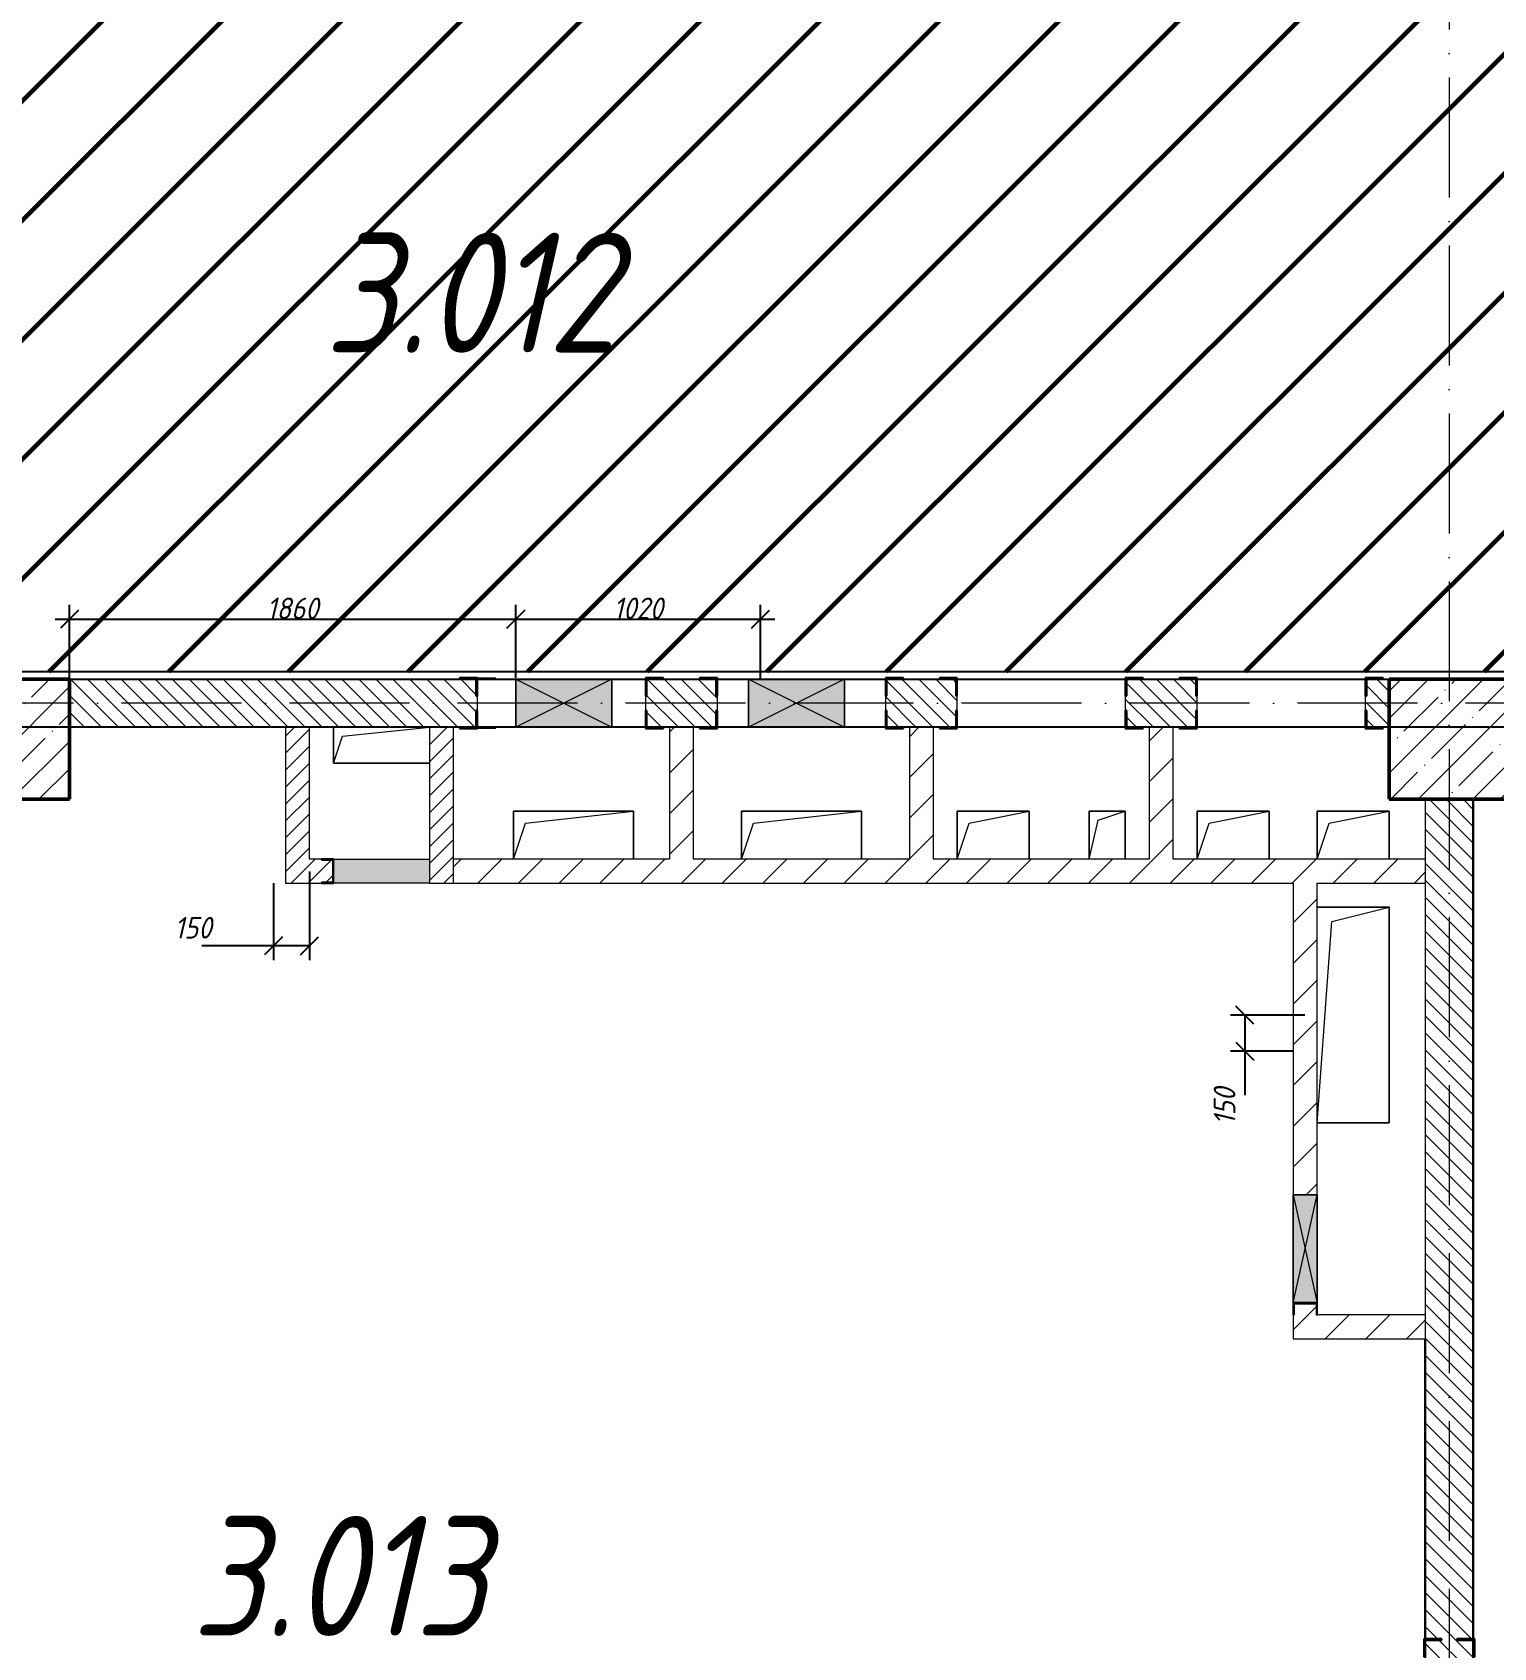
# Model space of a CAD drawing. Header units: millimetres. Extents: x -606178 to 312196, y -19338 to 632709.
# Drawn here: x -92119 to -86030, y 510938 to 517672 of the extents above; entities that cross this region are included whole.
import ezdxf

# ---------------------------------------------------------------- set-up
doc = ezdxf.new("R2010")
doc.units = ezdxf.units.MM
doc.linetypes.add('50_200_ШТРИХ_1Т_ш5_п1_п1_', pattern=[700, 500, -100, 0, -100])
for name, color, linetype, lineweight in [('2.4) ПГП вычит ЖБбалки 0.4 м -', 24, 'Continuous', 30), ('6.4.1) Окр пт с инж. ПТ2.16', 3, 'Continuous', 60), ('A-____-____-DIMS', 7, 'Continuous', 9), ('A-DETL-GENF-OTLN', 7, 'Continuous', 9), ('A-FLOR-____-OTLN', 7, 'Continuous', 9), ('A-GENM-____-MCUT', 7, 'Continuous', 25), ('A-GENM-____-OTLN', 7, 'Continuous', 9), ('A-GENM-____-OTLN-1', 7, 'Continuous', 25), ('A-GLAZ-____-OTLN', 7, 'Continuous', 9), ('A-WALL-____-MCUT', 7, 'Continuous', 13), ('A-WALL-____-PATT-1', 7, 'Continuous', 9), ('A-WALL-FNSH-MCUT-1', 7, 'Continuous', 9), ('I-WALL-____-OTLN', 7, 'Continuous', 9), ('S-COLS-____-MCUT', 7, 'Continuous', 50), ('S-COLS-____-OTLN', 7, 'Continuous', 9), ('S-GRID-____-OTLN-1', 7, '50_200_ШТРИХ_1Т_ш5_п1_п1_', 9), ('Марки помещений', 7, 'Continuous', 9)]:
    doc.layers.add(name, color=color, linetype=linetype, lineweight=lineweight)
doc.styles.add('ISOCPEUR_I_2', font='isocpeui.ttf', dxfattribs={"width": 0.85, "height": 2.3})
doc.styles.add('ISOCPEUR_I_7', font='isocpeui.ttf', dxfattribs={"width": 0.9, "height": 90})
doc.dimstyles.new('ISO-1_8_0_9К_СРЕДНИЙ_Кладочные_1', dxfattribs={"dimscale": 304.8, "dimtxt": 89.638306, "dimasz": 0.246063, "dimexe": 0.19685, "dimexo": 0, "dimgap": 0, "dimtad": 1, "dimdec": 3, "dimrnd": 0.001, "dimdsep": 46, "dimtxsty": 'ISOCPEUR_I_7', "dimblk1": 'OBLIQUE', "dimblk2": 'OBLIQUE', "dimsah": 1, "dimcen": 0.09, "dimdle": 0.19685, "dimazin": 0, "dimtfac": 1, "dimtdec": 4, "dimtix": 1, "dimtmove": 0, "dimatfit": 3, "dimfxl": 1, "dimtvp": 1, "dimtolj": 1, "dimtzin": 0, "dimarcsym": 2})
doc.dimstyles.new('ISO-1_8_0_9К_СРЕДНИЙ_Кладочные_2', dxfattribs={"dimscale": 304.8, "dimtxt": 89.638306, "dimasz": 0.246063, "dimexe": 0.19685, "dimexo": 0, "dimgap": 0, "dimtad": 1, "dimdec": 3, "dimrnd": 0.001, "dimdsep": 46, "dimtxsty": 'ISOCPEUR_I_7', "dimblk1": 'OBLIQUE', "dimblk2": 'OBLIQUE', "dimsah": 1, "dimcen": 0.09, "dimdle": 0.19685, "dimazin": 0, "dimtfac": 1, "dimtdec": 4, "dimtix": 1, "dimtmove": 1, "dimatfit": 3, "dimfxl": 1, "dimtvp": 1, "dimtolj": 1, "dimtzin": 0, "dimarcsym": 2})
pattern_1 = [(45, (-140714.89, 451794.26), (-84.85281, 84.85281), [])]
pattern_2 = [(135, (-140714.89, 451794.26), (-35.35534, -35.35534), [])]
pattern_3 = [(45, (-140714.89, 451794.26), (-35.35534, 35.35534), [])]

# ---------------------------------------------------------------- blocks, each defined once
blk = doc.blocks.new('BSC_Колонна _Прямоугольная - 500х500-V19-АР1_План отверстий 3 этажа в осях 1-64_Ю-ЯЯ')
at = {"layer": 'S-COLS-____-OTLN'}
h = blk.add_hatch(dxfattribs=at)
h.set_pattern_fill('FP_26', color=256, style=0, pattern_type=2)
h.set_pattern_definition([(45, (-54500, -62931.04), (-114.04925, 114.04925), []), (45, (-54385.95, -62931.04), (-114.04925, 114.04925), [201.613, -40.323, 3.353, -36.97])])
h.paths.add_polyline_path([(-250, -250), (250, -250), (250, 250), (-250, 250)], flags=0)
at = {"layer": 'S-COLS-____-MCUT'}
for p, q in [((250, 250), (-250, 250)), ((-250, 250), (-250, -250)), ((250, -250), (250, 250)), ((-250, -250), (250, -250))]:
    blk.add_line(p, q, dxfattribs=at)
blk = doc.blocks.new('BSC_Колонна _Прямоугольная - 500х500-V47-АР1_План отверстий 3 этажа в осях 1-64_Ю-ЯЯ')
at = {"layer": 'S-COLS-____-OTLN'}
h = blk.add_hatch(dxfattribs=at)
h.set_pattern_fill('FP_55', color=256, style=0, pattern_type=2)
h.set_pattern_definition([(45, (-48500, -62931.04), (-114.04925, 114.04925), []), (45, (-48385.95, -62931.04), (-114.04925, 114.04925), [201.613, -40.323, 3.353, -36.97])])
h.paths.add_polyline_path([(-250, -250), (250, -250), (250, 250), (-250, 250)], flags=0)
at = {"layer": 'S-COLS-____-MCUT'}
for p, q in [((250, 250), (-250, 250)), ((-250, 250), (-250, -250)), ((250, -250), (250, 250)), ((-250, -250), (250, -250))]:
    blk.add_line(p, q, dxfattribs=at)
blk = doc.blocks.new('154_Стойка_СКБ_Уголок - СМ-2180_200-28268025-АР1_План отверстий 3 этажа в осях 1-64_Ю-ЯЯ')
at = {"layer": 'A-GENM-____-MCUT'}
for p, q in [((125, 156), (125, 81)), ((200, 156), (125, 156)), ((131, 81), (131, 150)), ((131, 150), (200, 150)), ((200, 150), (200, 156)), ((125, 81), (131, 81)), ((131, 19), (125, 19)), ((125, 19), (125, -56)), ((131, -50), (131, 19)), ((125, -56), (200, -56)), ((200, -50), (131, -50)), ((200, -56), (200, -50))]:
    blk.add_line(p, q, dxfattribs=at)
blk = doc.blocks.new('Стойка_Влож_Уголок_Опорный - Уголок-28213941-АР1_План отверстий 3 этажа в осях 1-64_Ю-ЯЯ')
at = {"layer": 'A-GENM-____-OTLN'}
for p, q in [((-212, -6), (-212, 0)), ((0, 0), (0, -6)), ((-212, -75), (-212, -6)), ((-212, -6), (-206, -6)), ((-6, -6), (0, -6)), ((0, -6), (0, -75)), ((-212, -75), (-206, -75)), ((-6, -75), (0, -75))]:
    blk.add_line(p, q, dxfattribs=at)
blk = doc.blocks.new('Фахверк_СКБ_Уголок - 200_3960_зеркало-28268689-АР1_План отверстий 3 этажа в осях 1-64_Ю-ЯЯ')
at = {"layer": 'A-GENM-____-MCUT'}
for p, q in [((200, 156), (125, 156)), ((125, 156), (125, 81)), ((131, 81), (131, 150)), ((131, 150), (200, 150)), ((200, 150), (200, 156)), ((125, 81), (131, 81)), ((131, 19), (125, 19)), ((125, 19), (125, -56)), ((131, -50), (131, 19)), ((125, -56), (200, -56)), ((200, -50), (131, -50)), ((200, -56), (200, -50))]:
    blk.add_line(p, q, dxfattribs=at)
blk = doc.blocks.new('Фахверк_СКБ_Уголок - 200_3960-28268576-АР1_План отверстий 3 этажа в осях 1-64_Ю-ЯЯ')
at = {"layer": 'A-GENM-____-MCUT'}
for p, q in [((200, 156), (125, 156)), ((125, 156), (125, 81)), ((131, 81), (131, 150)), ((131, 150), (200, 150)), ((200, 150), (200, 156)), ((125, 81), (131, 81)), ((131, 19), (125, 19)), ((125, 19), (125, -56)), ((131, -50), (131, 19)), ((125, -56), (200, -56)), ((200, -50), (131, -50)), ((200, -56), (200, -50))]:
    blk.add_line(p, q, dxfattribs=at)
blk = doc.blocks.new('Фахверк_СКБ_Уголок - 200_3550-28187522-АР1_План отверстий 3 этажа в осях 1-64_Ю-ЯЯ')
at = {"layer": 'A-GENM-____-MCUT'}
for p, q in [((125, 156), (50, 156)), ((50, 156), (50, 150)), ((50, 150), (119, 150)), ((119, 150), (119, 81)), ((125, 81), (125, 156)), ((119, 81), (125, 81)), ((125, 19), (119, 19)), ((119, 19), (119, -50)), ((125, -56), (125, 19)), ((119, -50), (50, -50)), ((50, -50), (50, -56)), ((50, -56), (125, -56))]:
    blk.add_line(p, q, dxfattribs=at)
blk = doc.blocks.new('AR_Отверстие Ниша - Лючок-32405342-АР1_План отверстий 3 этажа в осях 1-64_Ю-ЯЯ')
at = {"layer": 'A-GLAZ-____-OTLN'}
blk.add_hatch(color=256, dxfattribs=at).paths.add_polyline_path([(-200, 50), (-200, -50), (200, -50), (200, 50)], flags=0)
for p, q in [((-200, 50), (200, 50)), ((-200, -50), (-200, 50)), ((200, -50), (-200, -50))]:
    blk.add_line(p, q, dxfattribs=at)
blk = doc.blocks.new('154_Фахверк_СКБ_Швеллер - Тип_100_3960-28331862-АР1_План отверстий 3 этажа в осях 1-64_Ю-ЯЯ')
at = {"layer": 'A-GENM-____-MCUT'}
for p, q in [((175, 50), (125, 50)), ((125, 50), (125, -50)), ((128, 47), (175, 47)), ((128, -47), (128, 47)), ((175, 47), (175, 50)), ((125, -50), (175, -50)), ((175, -47), (128, -47)), ((175, -50), (175, -47))]:
    blk.add_line(p, q, dxfattribs=at)
blk = doc.blocks.new('AR_Отверстие прямоугольное _в плите_ - AR_Отверстие прямоугольное _в плите_-V165-АР1_План отверстий 3 этажа в осях 1-64_Ю-ЯЯ')
at = {"layer": 'A-GENM-____-OTLN'}
for p, q in [((250, 100), (-250, 100)), ((-250, 100), (-250, -100)), ((-200, 50), (250, 100)), ((250, -100), (250, 100)), ((-250, -100), (-200, 50))]:
    blk.add_line(p, q, dxfattribs=at)
blk = doc.blocks.new('AR_Отверстие прямоугольное _в плите_ - AR_Отверстие прямоугольное _в плите_-30423629-АР1_План отверстий 3 этажа в осях 1-64_Ю-ЯЯ')
at = {"layer": 'A-GENM-____-OTLN'}
for p, q in [((150, 100), (-150, 100)), ((-150, 100), (-150, -100)), ((-100, 50), (150, 100)), ((150, -100), (150, 100)), ((-150, -100), (-100, 50))]:
    blk.add_line(p, q, dxfattribs=at)
blk = doc.blocks.new('AR_Отверстие прямоугольное _в плите_ - AR_Отверстие прямоугольное _в плите_-30423631-АР1_План отверстий 3 этажа в осях 1-64_Ю-ЯЯ')
at = {"layer": 'A-GENM-____-OTLN'}
for p, q in [((75, 100), (-75, 100)), ((-75, 100), (-75, -100)), ((-37.5, 62.5), (75, 100)), ((75, -100), (75, 100)), ((-75, -100), (-37.5, 62.5))]:
    blk.add_line(p, q, dxfattribs=at)
blk = doc.blocks.new('AR_Отверстие прямоугольное _в плите_ - AR_Отверстие прямоугольное _в плите_-V166-АР1_План отверстий 3 этажа в осях 1-64_Ю-ЯЯ')
at = {"layer": 'A-GENM-____-OTLN'}
for p, q in [((-200, 75), (-200, -75)), ((-162.5, 37.5), (200, 75)), ((-200, -75), (-162.5, 37.5)), ((-200, -75), (200, -75))]:
    blk.add_line(p, q, dxfattribs=at)
blk = doc.blocks.new('AR_Отверстие прямоугольное _в плите_ - AR_Отверстие прямоугольное _в плите_-30552588-АР1_План отверстий 3 этажа в осях 1-64_Ю-ЯЯ')
at = {"layer": 'A-GENM-____-OTLN'}
for p, q in [((150, 450), (-150, 450)), ((-90, 390), (150, 450)), ((150, -450), (150, 450)), ((-150, -450), (-90, 390)), ((-150, -450), (150, -450))]:
    blk.add_line(p, q, dxfattribs=at)
blk = doc.blocks.new('AR_Отверстие прямоугольное _в стене_ - AR_Отверстие прямоугольное _в стене__ЭОМ-36421304-АР1_План отверстий 3 этажа в осях 1-64_Ю-ЯЯ')
at = {"layer": 'A-GLAZ-____-OTLN'}
blk.add_hatch(color=256, dxfattribs=at).paths.add_polyline_path([(200, -100), (200, 100), (-200, 100), (-200, -100)], flags=0)
at = {"layer": 'A-DETL-GENF-OTLN'}
for p, q in [((-200, -100), (-200, 100)), ((-200, 100), (200, 100)), ((200, 100), (-200, -100)), ((-200, 100), (200, -100)), ((200, 100), (-200, 100)), ((-200, 100), (-200, -100)), ((200, 100), (200, -100)), ((200, -100), (200, 100)), ((200, -100), (-200, -100)), ((-200, -100), (200, -100))]:
    blk.add_line(p, q, dxfattribs=at)
blk = doc.blocks.new('AR_Отверстие прямоугольное _в стене_ - AR_Отверстие прямоугольное _в стене__ЭОМ-36415555-АР1_План отверстий 3 этажа в осях 1-64_Ю-ЯЯ')
at = {"layer": 'A-GLAZ-____-OTLN'}
blk.add_hatch(color=256, dxfattribs=at).paths.add_polyline_path([(200, -100), (200, 100), (-200, 100), (-200, -100)], flags=0)
at = {"layer": 'A-DETL-GENF-OTLN'}
for p, q in [((-200, -100), (-200, 100)), ((-200, 100), (200, 100)), ((200, 100), (-200, -100)), ((-200, 100), (200, -100)), ((200, 100), (-200, 100)), ((-200, 100), (-200, -100)), ((200, 100), (200, -100)), ((200, -100), (200, 100)), ((200, -100), (-200, -100)), ((-200, -100), (200, -100))]:
    blk.add_line(p, q, dxfattribs=at)
blk = doc.blocks.new('AR_Отверстие прямоугольное _в стене_ - AR_Отверстие прямоугольное _в стене__ОВ-36928954-АР1_План отверстий 3 этажа в осях 1-64_Ю-ЯЯ')
at = {"layer": 'A-GLAZ-____-OTLN'}
blk.add_hatch(color=256, dxfattribs=at).paths.add_polyline_path([(-225, 50), (-225, -50), (225, -50), (225, 50)], flags=0)
at = {"layer": 'A-DETL-GENF-OTLN'}
for p, q in [((-225, 50), (225, 50)), ((225, 50), (-225, -50)), ((-225, 50), (225, -50)), ((225, 50), (-225, 50)), ((225, 50), (225, -50)), ((225, -50), (225, 50)), ((225, -50), (-225, -50)), ((-225, -50), (225, -50))]:
    blk.add_line(p, q, dxfattribs=at)
blk = doc.blocks.new('154_Фахверк_СКБ_Швеллер - Тип_100_3960_зеркало-36793856-АР1_План отверстий 3 этажа в осях 1-64_Ю-ЯЯ')
at = {"layer": 'A-GENM-____-MCUT'}
for p, q in [((175, 50), (125, 50)), ((125, 50), (125, -50)), ((128, 47), (175, 47)), ((128, -47), (128, 47)), ((175, 47), (175, 50)), ((125, -50), (175, -50)), ((175, -47), (128, -47)), ((175, -50), (175, -47))]:
    blk.add_line(p, q, dxfattribs=at)
blk = doc.blocks.new('_Oblique')
at = {"color": 0, "linetype": 'ByBlock', "lineweight": -2}
blk.add_line((-0.5, -0.5), (0.5, 0.5), dxfattribs=at)
blk = doc.blocks.new('*D5367')
at = {"layer": 'A-____-____-DIMS', "color": 0, "lineweight": -2, "transparency": 16777216}
for p, q in [((-91114.9, 514125.3), (-91114.9, 513804.2)), ((-90964.9, 514173.3), (-90964.9, 513804.2)), ((-91114.9, 513864.2), (-91413.3, 513864.2)), ((-90964.9, 513864.2), (-91174.9, 513864.2))]:
    blk.add_line(p, q, dxfattribs=at)
at = {"layer": 'Defpoints', "color": 0, "transparency": 16777216}
for p in [(-91114.9, 514125.3), (-90964.9, 514173.3), (-90964.9, 513864.2)]:
    blk.add_point(p, dxfattribs=at)
at = {"layer": 'A-____-____-DIMS', "color": 0, "lineweight": -2, "transparency": 16777216, "xscale": 75, "yscale": 75, "zscale": 75, "rotation": 180}
blk.add_blockref('_Oblique', (-91114.9, 513864.2), dxfattribs=at)
at = {"layer": 'A-____-____-DIMS', "color": 0, "lineweight": -2, "transparency": 16777216, "xscale": 75, "yscale": 75, "zscale": 75}
blk.add_blockref('_Oblique', (-90964.9, 513864.2), dxfattribs=at)
at = {"layer": 'A-____-____-DIMS', "color": 0, "transparency": 16777216, "insert": (-91527.3, 513984.2), "char_height": 90, "width": 368.207, "attachment_point": 1, "line_spacing_factor": 1.149209, "style": 'ISOCPEUR_I_7'}
blk.add_mtext('\\A1;150', dxfattribs=at)
blk = doc.blocks.new('*D5377')
at = {"layer": 'A-____-____-DIMS', "color": 0, "lineweight": -2, "transparency": 16777216}
for p, q in [((-91964.9, 514975.3), (-91964.9, 515285.8)), ((-90104.9, 514981.3), (-90104.9, 515285.8)), ((-92024.9, 515225.8), (-90044.9, 515225.8))]:
    blk.add_line(p, q, dxfattribs=at)
at = {"layer": 'Defpoints', "color": 0, "transparency": 16777216}
for p in [(-90104.9, 515225.8), (-91964.9, 514975.3), (-90104.9, 514981.3)]:
    blk.add_point(p, dxfattribs=at)
at = {"layer": 'A-____-____-DIMS', "color": 0, "lineweight": -2, "transparency": 16777216, "xscale": 75, "yscale": 75, "zscale": 75, "rotation": 180}
blk.add_blockref('_Oblique', (-91964.9, 515225.8), dxfattribs=at)
at = {"layer": 'A-____-____-DIMS', "color": 0, "lineweight": -2, "transparency": 16777216, "xscale": 75, "yscale": 75, "zscale": 75}
blk.add_blockref('_Oblique', (-90104.9, 515225.8), dxfattribs=at)
at = {"layer": 'A-____-____-DIMS', "color": 0, "transparency": 16777216, "insert": (-91034.9, 515270.8), "char_height": 90, "width": 504.733, "attachment_point": 5, "style": 'ISOCPEUR_I_7'}
blk.add_mtext('\\A1;1860', dxfattribs=at)
blk = doc.blocks.new('*D5378')
at = {"layer": 'A-____-____-DIMS', "color": 0, "lineweight": -2, "transparency": 16777216}
for p, q in [((-90104.9, 514981.3), (-90104.9, 515285.8)), ((-89084.9, 514975.3), (-89084.9, 515285.8)), ((-90164.9, 515225.8), (-89024.9, 515225.8))]:
    blk.add_line(p, q, dxfattribs=at)
at = {"layer": 'Defpoints', "color": 0, "transparency": 16777216}
for p in [(-89084.9, 515225.8), (-90104.9, 514981.3), (-89084.9, 514975.3)]:
    blk.add_point(p, dxfattribs=at)
at = {"layer": 'A-____-____-DIMS', "color": 0, "lineweight": -2, "transparency": 16777216, "xscale": 75, "yscale": 75, "zscale": 75, "rotation": 180}
blk.add_blockref('_Oblique', (-90104.9, 515225.8), dxfattribs=at)
at = {"layer": 'A-____-____-DIMS', "color": 0, "lineweight": -2, "transparency": 16777216, "xscale": 75, "yscale": 75, "zscale": 75}
blk.add_blockref('_Oblique', (-89084.9, 515225.8), dxfattribs=at)
at = {"layer": 'A-____-____-DIMS', "color": 0, "transparency": 16777216, "insert": (-89594.9, 515270.8), "char_height": 90, "width": 504.733, "attachment_point": 5, "style": 'ISOCPEUR_I_7'}
blk.add_mtext('\\A1;1020', dxfattribs=at)
blk = doc.blocks.new('*D5331')
at = {"layer": 'A-____-____-DIMS', "color": 0, "lineweight": -2, "transparency": 16777216}
for p, q in [((-86816.9, 513575.3), (-87126.3, 513575.3)), ((-87066.3, 513575.3), (-87066.3, 513365.3)), ((-86864.9, 513425.3), (-87126.3, 513425.3)), ((-87066.3, 513425.3), (-87066.3, 513240.9))]:
    blk.add_line(p, q, dxfattribs=at)
at = {"layer": 'Defpoints', "color": 0, "transparency": 16777216}
for p in [(-87066.3, 513575.3), (-86816.9, 513575.3), (-86864.9, 513425.3)]:
    blk.add_point(p, dxfattribs=at)
at = {"layer": 'A-____-____-DIMS', "color": 0, "lineweight": -2, "transparency": 16777216, "xscale": 75, "yscale": 75, "zscale": 75}
for p, rotation in [((-87066.3, 513575.3), 90), ((-87066.3, 513425.3), 270)]:
    blk.add_blockref('_Oblique', p, dxfattribs=dict(at, rotation=rotation))
at = {"layer": 'A-____-____-DIMS', "color": 0, "transparency": 16777216, "insert": (-87196.4, 513116.8), "char_height": 90, "width": 368.207, "attachment_point": 1, "rotation": 90, "line_spacing_factor": 1.149209, "style": 'ISOCPEUR_I_7'}
blk.add_mtext('\\A1;150', dxfattribs=at)

msp = doc.modelspace()

# ---------------------------------------------------------------- hatches: boundary and pattern name
at = {"layer": '6.4.1) Окр пт с инж. ПТ2.16'}
h = msp.add_hatch(dxfattribs=at)
h.set_pattern_fill('ANSI31', color=256, scale=111)
h.paths.add_polyline_path([(-66214.891, 521675.3011), (-66814.891, 521675.3011), (-66814.891, 521925.3011), (-71514.891, 521925.3011), (-71514.891, 521675.3011), (-72014.891, 521675.3011), (-72214.891, 521675.3011), (-72214.891, 521225.3011), (-72334.891, 521225.3011), (-72360.891, 521225.3011), (-72360.891, 521219.3011), (-72908.891, 521219.3011), (-73814.891, 521225.3011), (-73814.891, 521675.3011), (-76464.891, 521675.3011), (-76464.891, 521175.3011), (-76964.891, 521175.3011), (-76964.891, 519475.3011), (-76464.891, 519475.3011), (-76464.891, 518975.3011), (-76964.891, 518975.3011), (-77464.891, 518975.3011), (-78764.891, 518975.3011), (-79764.891, 518975.3011), (-80764.891, 518975.3011), (-81263.4882, 518975.3011), (-81463.4882, 518975.3011), (-81914.891, 518975.3011), (-82514.891, 518975.3011), (-82514.891, 518940.4826), (-66274.891, 518940.4826), (-66274.891, 518975.3011), (-66514.891, 518975.3011), (-66514.891, 519475.3011), (-66214.891, 519475.3011)])
h.paths.add_polyline_path([(-72014.891, 519475.3011), (-71514.891, 519475.3011), (-71514.891, 518975.3011), (-72014.891, 518975.3011)], flags=16)
h.paths.add_polyline_path([(-95464.891, 515007.5401), (-66012.8378, 515007.5401), (-66012.8378, 518940.4826), (-95464.891, 518940.4826)])
at = {"layer": 'A-WALL-____-PATT-1'}
h = msp.add_hatch(dxfattribs=at)
h.set_pattern_fill('FP_9', color=256, style=0, pattern_type=2)
h.set_pattern_definition(pattern_2)
h.paths.add_polyline_path([(-86489.891, 514775.3011), (-86464.891, 514775.3011), (-86464.891, 514975.3011), (-86558.891, 514975.3011), (-86558.891, 514906.3011), (-86564.891, 514906.3011), (-86564.891, 514844.3011), (-86558.891, 514844.3011), (-86558.891, 514775.3011)], flags=0)
h.paths.add_polyline_path([(-89339.891, 514775.3011), (-89270.891, 514775.3011), (-89270.891, 514844.3011), (-89264.891, 514844.3011), (-89264.891, 514906.3011), (-89270.891, 514906.3011), (-89270.891, 514975.3011), (-89558.891, 514975.3011), (-89558.891, 514906.3011), (-89564.891, 514906.3011), (-89564.891, 514844.3011), (-89558.891, 514844.3011), (-89558.891, 514775.3011), (-89472.4526, 514775.3011)], flags=0)
h.paths.add_polyline_path([(-87270.891, 514775.3011), (-87270.891, 514844.3011), (-87264.891, 514844.3011), (-87264.891, 514906.3011), (-87270.891, 514906.3011), (-87270.891, 514975.3011), (-87558.891, 514975.3011), (-87558.891, 514906.3011), (-87564.891, 514906.3011), (-87564.891, 514844.3011), (-87558.891, 514844.3011), (-87558.891, 514775.3011), (-87339.891, 514775.3011)], flags=0)
h.paths.add_polyline_path([(-90270.891, 514775.3011), (-90270.891, 514844.3011), (-90264.891, 514844.3011), (-90264.891, 514906.3011), (-90270.891, 514906.3011), (-90270.891, 514975.3011), (-91964.891, 514975.3011), (-91964.891, 514775.3011), (-90339.891, 514775.3011)], flags=0)
h.paths.add_polyline_path([(-88339.891, 514775.3011), (-88270.891, 514775.3011), (-88270.891, 514844.3011), (-88264.891, 514844.3011), (-88264.891, 514906.3011), (-88270.891, 514906.3011), (-88270.891, 514975.3011), (-88558.891, 514975.3011), (-88558.891, 514906.3011), (-88564.891, 514906.3011), (-88564.891, 514844.3011), (-88558.891, 514844.3011), (-88558.891, 514775.3011), (-88489.891, 514775.3011)], flags=0)
h = msp.add_hatch(dxfattribs=at)
h.set_pattern_fill('FP_8', color=256, style=0, pattern_type=2)
h.set_pattern_definition(pattern_3)
h.paths.add_polyline_path([(-90964.891, 514125.3011), (-90964.891, 514775.3011), (-91064.891, 514775.3011), (-91064.891, 514125.3011)], flags=0)
h = msp.add_hatch(dxfattribs=at)
h.set_pattern_fill('FP_8', color=256, style=0, pattern_type=2)
h.set_pattern_definition(pattern_3)
h.paths.add_polyline_path([(-90364.891, 514125.3011), (-90364.891, 514775.3011), (-90464.891, 514775.3011), (-90464.891, 514125.3011)], flags=0)
h = msp.add_hatch(dxfattribs=at)
h.set_pattern_fill('FP_7', color=256, style=0, pattern_type=2)
h.set_pattern_definition(pattern_1)
h.paths.add_polyline_path([(-89364.891, 514225.3011), (-89364.891, 514775.3011), (-89464.891, 514775.3011), (-89464.891, 514225.3011)], flags=0)
h = msp.add_hatch(dxfattribs=at)
h.set_pattern_fill('FP_7', color=256, style=0, pattern_type=2)
h.set_pattern_definition(pattern_1)
h.paths.add_polyline_path([(-88364.891, 514225.3011), (-88364.891, 514775.3011), (-88464.891, 514775.3011), (-88464.891, 514225.3011)], flags=0)
h = msp.add_hatch(dxfattribs=at)
h.set_pattern_fill('FP_7', color=256, style=0, pattern_type=2)
h.set_pattern_definition(pattern_1)
h.paths.add_polyline_path([(-87364.891, 514225.3011), (-87364.891, 514775.3011), (-87464.891, 514775.3011), (-87464.891, 514225.3011)], flags=0)
h = msp.add_hatch(dxfattribs=at)
h.set_pattern_fill('FP_9', color=256, style=0, pattern_type=2)
h.set_pattern_definition(pattern_2)
h.paths.add_polyline_path([(-86114.891, 507475.3011), (-86114.891, 510969.3011), (-86183.891, 510969.3011), (-86183.891, 510975.3011), (-86114.891, 510975.3011), (-86114.891, 514475.3011), (-86314.891, 514475.3011), (-86314.891, 510975.3011), (-86245.891, 510975.3011), (-86245.891, 510969.3011), (-86314.891, 510969.3011), (-86314.891, 507475.3011)], flags=0)
h = msp.add_hatch(dxfattribs=at)
h.set_pattern_fill('FP_8', color=256, style=0, pattern_type=2)
h.set_pattern_definition(pattern_3)
h.paths.add_polyline_path([(-90914.891, 514125.3011), (-90914.891, 514128.3011), (-90867.891, 514128.3011), (-90867.891, 514222.3011), (-90914.891, 514222.3011), (-90914.891, 514225.3011), (-90964.891, 514225.3011), (-90964.891, 514125.3011)], flags=0)
h = msp.add_hatch(dxfattribs=at)
h.set_pattern_fill('FP_7', color=256, style=0, pattern_type=2)
h.set_pattern_definition(pattern_1)
h.paths.add_polyline_path([(-86764.891, 514125.3011), (-86314.891, 514125.3011), (-86314.891, 514225.3011), (-90364.891, 514225.3011), (-90364.891, 514125.3011), (-86821.2561, 514125.3011)], flags=0)
h = msp.add_hatch(dxfattribs=at)
h.set_pattern_fill('FP_7', color=256, style=0, pattern_type=2)
h.set_pattern_definition(pattern_1)
h.paths.add_polyline_path([(-86767.891, 512325.3011), (-86767.891, 512372.3011), (-86861.891, 512372.3011), (-86861.891, 512325.3011), (-86814.891, 512325.3011)], flags=0)
h.paths.add_polyline_path([(-86864.891, 512825.3011), (-86764.891, 512825.3011), (-86764.891, 514125.3011), (-86864.891, 514125.3011), (-86864.891, 513861.1673)], flags=0)
h = msp.add_hatch(dxfattribs=at)
h.set_pattern_fill('FP_7', color=256, style=0, pattern_type=2)
h.set_pattern_definition(pattern_1)
h.paths.add_polyline_path([(-86864.891, 512225.3011), (-86314.891, 512225.3011), (-86314.891, 512325.3011), (-86864.891, 512325.3011), (-86864.891, 512246.6822)], flags=0)

# ---------------------------------------------------------------- linework, layer by layer
for points in [[(-95464.891, 515007.5401), (-66012.8378, 515007.5401), (-66012.8378, 518940.4826), (-95464.891, 518940.4826)], [(-130264.891, 514975.3011), (-66264.891, 514975.3011), (-66264.891, 514775.3011), (-130264.891, 514775.3011)]]:
    msp.add_lwpolyline(points, close=True)
at = {"layer": '2.4) ПГП вычит ЖБбалки 0.4 м -'}
for points in [[(-86114.891, 514475.3011), (-86114.891, 507475.3011)], [(-86314.891, 512225.3011), (-86314.891, 507475.3011)]]:
    msp.add_lwpolyline(points, dxfattribs=at)
at = {"layer": 'A-FLOR-____-OTLN'}
for p, q in [((-90864.891, 514625.3011), (-90864.891, 514775.3011)), ((-90464.891, 514625.3011), (-90864.891, 514625.3011)), ((-90114.891, 514425.3011), (-89614.891, 514425.3011)), ((-90114.891, 514225.3011), (-90114.891, 514425.3011)), ((-89614.891, 514425.3011), (-89614.891, 514225.3011)), ((-89164.891, 514425.3011), (-88664.891, 514425.3011)), ((-89164.891, 514225.3011), (-89164.891, 514425.3011)), ((-88664.891, 514425.3011), (-88664.891, 514225.3011)), ((-88264.891, 514425.3011), (-87964.891, 514425.3011)), ((-88264.891, 514225.3011), (-88264.891, 514425.3011)), ((-87964.891, 514425.3011), (-87964.891, 514225.3011)), ((-87714.891, 514425.3011), (-87564.891, 514425.3011)), ((-87714.891, 514225.3011), (-87714.891, 514425.3011)), ((-87564.891, 514425.3011), (-87564.891, 514225.3011)), ((-87264.891, 514425.3011), (-86964.891, 514425.3011)), ((-87264.891, 514225.3011), (-87264.891, 514425.3011)), ((-86964.891, 514425.3011), (-86964.891, 514225.3011)), ((-86764.891, 514425.3011), (-86464.891, 514425.3011)), ((-86764.891, 514225.3011), (-86764.891, 514425.3011)), ((-86464.891, 514425.3011), (-86464.891, 514225.3011)), ((-86764.891, 514025.3011), (-86464.891, 514025.3011)), ((-86464.891, 514025.3011), (-86464.891, 513125.3011)), ((-86464.891, 513125.3011), (-86764.891, 513125.3011))]:
    msp.add_line(p, q, dxfattribs=at)
at = {"layer": 'A-WALL-____-MCUT'}
for p, q in [((-90339.891, 514975.3011), (-91964.891, 514975.3011)), ((-89339.891, 514975.3011), (-89489.891, 514975.3011)), ((-88339.891, 514975.3011), (-88489.891, 514975.3011)), ((-87339.891, 514975.3011), (-87489.891, 514975.3011)), ((-86464.891, 514975.3011), (-86489.891, 514975.3011)), ((-90264.891, 514844.3011), (-90264.891, 514906.3011)), ((-89564.891, 514906.3011), (-89564.891, 514844.3011)), ((-89264.891, 514844.3011), (-89264.891, 514906.3011)), ((-88564.891, 514906.3011), (-88564.891, 514844.3011)), ((-88264.891, 514844.3011), (-88264.891, 514906.3011)), ((-87564.891, 514906.3011), (-87564.891, 514844.3011)), ((-87264.891, 514844.3011), (-87264.891, 514906.3011)), ((-86564.891, 514906.3011), (-86564.891, 514844.3011)), ((-91964.891, 514775.3011), (-90339.891, 514775.3011)), ((-89489.891, 514775.3011), (-89339.891, 514775.3011)), ((-88489.891, 514775.3011), (-88339.891, 514775.3011)), ((-87489.891, 514775.3011), (-87339.891, 514775.3011)), ((-86489.891, 514775.3011), (-86464.891, 514775.3011)), ((-86314.891, 514475.3011), (-86314.891, 510975.3011)), ((-86114.891, 510975.3011), (-86114.891, 514475.3011))]:
    msp.add_line(p, q, dxfattribs=at)
at = {"layer": 'A-WALL-FNSH-MCUT-1'}
for p, q in [((-91064.891, 514775.3011), (-91064.891, 514125.3011)), ((-90964.891, 514225.3011), (-90964.891, 514775.3011)), ((-90364.891, 514775.3011), (-90464.891, 514775.3011)), ((-90464.891, 514775.3011), (-90464.891, 514225.3011)), ((-90364.891, 514125.3011), (-90364.891, 514775.3011)), ((-89464.891, 514775.3011), (-89464.891, 514225.3011)), ((-89364.891, 514225.3011), (-89364.891, 514775.3011)), ((-88464.891, 514775.3011), (-88464.891, 514225.3011)), ((-88364.891, 514225.3011), (-88364.891, 514775.3011)), ((-87464.891, 514775.3011), (-87464.891, 514225.3011)), ((-87364.891, 514225.3011), (-87364.891, 514775.3011)), ((-90914.891, 514225.3011), (-90964.891, 514225.3011)), ((-89464.891, 514225.3011), (-90364.891, 514225.3011)), ((-88464.891, 514225.3011), (-89364.891, 514225.3011)), ((-87464.891, 514225.3011), (-88364.891, 514225.3011)), ((-86314.891, 514225.3011), (-87364.891, 514225.3011)), ((-91064.891, 514125.3011), (-90914.891, 514125.3011)), ((-90464.891, 514125.3011), (-86864.891, 514125.3011)), ((-86864.891, 514125.3011), (-86864.891, 512825.3011)), ((-86764.891, 512825.3011), (-86764.891, 514125.3011)), ((-86764.891, 514125.3011), (-86314.891, 514125.3011)), ((-86864.891, 512325.3011), (-86864.891, 512225.3011)), ((-86314.891, 512325.3011), (-86764.891, 512325.3011)), ((-86864.891, 512225.3011), (-86314.891, 512225.3011))]:
    msp.add_line(p, q, dxfattribs=at)
at = {"layer": 'I-WALL-____-OTLN'}
for p, q in [((-90264.891, 514975.3011), (-90104.891, 514975.3011)), ((-89704.891, 514975.3011), (-89564.891, 514975.3011)), ((-89264.891, 514975.3011), (-89134.891, 514975.3011)), ((-88734.891, 514975.3011), (-88564.891, 514975.3011)), ((-88264.891, 514975.3011), (-87564.891, 514975.3011)), ((-87264.891, 514975.3011), (-86564.891, 514975.3011)), ((-90104.891, 514775.3011), (-90264.891, 514775.3011)), ((-89564.891, 514775.3011), (-89704.891, 514775.3011)), ((-89134.891, 514775.3011), (-89264.891, 514775.3011)), ((-88564.891, 514775.3011), (-88734.891, 514775.3011)), ((-87564.891, 514775.3011), (-88264.891, 514775.3011)), ((-86564.891, 514775.3011), (-87264.891, 514775.3011))]:
    msp.add_line(p, q, dxfattribs=at)
at = {"layer": 'S-GRID-____-OTLN-1'}
for p, q in [((-86214.891, 542687.1106), (-86214.891, 504685.847)), ((-36640.4843, 514875.3011), (-145383.6612, 514875.3011))]:
    msp.add_line(p, q, dxfattribs=at)

# ---------------------------------------------------------------- block references
at = {"layer": 'A-GENM-____-OTLN', "rotation": 89.99999999999955}
msp.add_blockref('Стойка_Влож_Уголок_Опорный - Уголок-28213941-АР1_План отверстий 3 этажа в осях 1-64_Ю-ЯЯ', (-90264.891, 514981.3011), dxfattribs=at)
at = {"layer": 'A-GENM-____-OTLN'}
for name, p in [('AR_Отверстие прямоугольное _в плите_ - AR_Отверстие прямоугольное _в плите_-V166-АР1_План отверстий 3 этажа в осях 1-64_Ю-ЯЯ', (-90664.891, 514700.3011)), ('AR_Отверстие прямоугольное _в плите_ - AR_Отверстие прямоугольное _в плите_-V165-АР1_План отверстий 3 этажа в осях 1-64_Ю-ЯЯ', (-89864.891, 514325.3011)), ('AR_Отверстие прямоугольное _в плите_ - AR_Отверстие прямоугольное _в плите_-V165-АР1_План отверстий 3 этажа в осях 1-64_Ю-ЯЯ', (-88914.891, 514325.3011)), ('AR_Отверстие прямоугольное _в плите_ - AR_Отверстие прямоугольное _в плите_-30423629-АР1_План отверстий 3 этажа в осях 1-64_Ю-ЯЯ', (-88114.891, 514325.3011)), ('AR_Отверстие прямоугольное _в плите_ - AR_Отверстие прямоугольное _в плите_-30423631-АР1_План отверстий 3 этажа в осях 1-64_Ю-ЯЯ', (-87639.891, 514325.3011)), ('AR_Отверстие прямоугольное _в плите_ - AR_Отверстие прямоугольное _в плите_-30423629-АР1_План отверстий 3 этажа в осях 1-64_Ю-ЯЯ', (-87114.891, 514325.3011)), ('AR_Отверстие прямоугольное _в плите_ - AR_Отверстие прямоугольное _в плите_-30423629-АР1_План отверстий 3 этажа в осях 1-64_Ю-ЯЯ', (-86614.891, 514325.3011)), ('AR_Отверстие прямоугольное _в плите_ - AR_Отверстие прямоугольное _в плите_-30552588-АР1_План отверстий 3 этажа в осях 1-64_Ю-ЯЯ', (-86614.891, 513575.3011))]:
    msp.add_blockref(name, p, dxfattribs=at)
at = {"layer": 'A-GENM-____-OTLN-1'}
for name, p, rotation in [('154_Стойка_СКБ_Уголок - СМ-2180_200-28268025-АР1_План отверстий 3 этажа в осях 1-64_Ю-ЯЯ', (-90139.891, 514925.3011), 180), ('Фахверк_СКБ_Уголок - 200_3960-28268576-АР1_План отверстий 3 этажа в осях 1-64_Ю-ЯЯ', (-89139.891, 514925.3011), 180), ('Фахверк_СКБ_Уголок - 200_3960-28268576-АР1_План отверстий 3 этажа в осях 1-64_Ю-ЯЯ', (-88139.891, 514925.3011), 180), ('Фахверк_СКБ_Уголок - 200_3960-28268576-АР1_План отверстий 3 этажа в осях 1-64_Ю-ЯЯ', (-87139.891, 514925.3011), 180), ('154_Фахверк_СКБ_Швеллер - Тип_100_3960-28331862-АР1_План отверстий 3 этажа в осях 1-64_Ю-ЯЯ', (-90739.891, 514175.3011), 180), ('154_Фахверк_СКБ_Швеллер - Тип_100_3960_зеркало-36793856-АР1_План отверстий 3 этажа в осях 1-64_Ю-ЯЯ', (-86814.891, 512500.3011), 270), ('Фахверк_СКБ_Уголок - 200_3550-28187522-АР1_План отверстий 3 этажа в осях 1-64_Ю-ЯЯ', (-86164.891, 510850.3011), 90.00000000000006)]:
    msp.add_blockref(name, p, dxfattribs=dict(at, rotation=rotation))
for p in [(-89689.891, 514825.3011), (-88689.891, 514825.3011), (-87689.891, 514825.3011), (-86689.891, 514825.3011)]:
    msp.add_blockref('Фахверк_СКБ_Уголок - 200_3960_зеркало-28268689-АР1_План отверстий 3 этажа в осях 1-64_Ю-ЯЯ', p, dxfattribs=at)
at = {"layer": 'A-GLAZ-____-OTLN'}
for name, p in [('AR_Отверстие прямоугольное _в стене_ - AR_Отверстие прямоугольное _в стене__ЭОМ-36421304-АР1_План отверстий 3 этажа в осях 1-64_Ю-ЯЯ', (-89904.891, 514875.3011)), ('AR_Отверстие прямоугольное _в стене_ - AR_Отверстие прямоугольное _в стене__ЭОМ-36415555-АР1_План отверстий 3 этажа в осях 1-64_Ю-ЯЯ', (-88934.891, 514875.3011))]:
    msp.add_blockref(name, p, dxfattribs=at)
for name, p, rotation in [('AR_Отверстие Ниша - Лючок-32405342-АР1_План отверстий 3 этажа в осях 1-64_Ю-ЯЯ', (-90664.891, 514175.3011), 180), ('AR_Отверстие прямоугольное _в стене_ - AR_Отверстие прямоугольное _в стене__ОВ-36928954-АР1_План отверстий 3 этажа в осях 1-64_Ю-ЯЯ', (-86814.891, 512600.3011), 90)]:
    msp.add_blockref(name, p, dxfattribs=dict(at, rotation=rotation))
at = {"layer": 'S-COLS-____-OTLN'}
for name, p in [('BSC_Колонна _Прямоугольная - 500х500-V47-АР1_План отверстий 3 этажа в осях 1-64_Ю-ЯЯ', (-92214.891, 514725.3011)), ('BSC_Колонна _Прямоугольная - 500х500-V19-АР1_План отверстий 3 этажа в осях 1-64_Ю-ЯЯ', (-86214.891, 514725.3011))]:
    msp.add_blockref(name, p, dxfattribs=at)

# ---------------------------------------------------------------- texts
at = {"layer": 'Марки помещений', "char_height": 500, "width": 737.5525, "attachment_point": 1, "style": 'ISOCPEUR_I_2'}
for s, insert in [('3.012', (-90901.5831, 516836.947)), ('3.013', (-91454.7508, 511486.9818))]:
    msp.add_mtext(s, dxfattribs=dict(at, insert=insert))

# ---------------------------------------------------------------- dimensions: what is measured, and where the dimension line sits
at = {"layer": 'A-____-____-DIMS'}
for base, p1, p2, override, picture, middle in [((-90104.891, 515225.8135), (-91964.891, 514975.3011), (-90104.891, 514981.3011), {"dimpost": '<>', "dimfxl": 1860.009677}, '*D5377', (-91034.891, 515270.8135)), ((-89084.891, 515225.8135), (-90104.891, 514981.3011), (-89084.891, 514975.3011), {"dimpost": '<>', "dimfxl": 1020.017647}, '*D5378', (-89594.891, 515270.8135))]:
    dim = msp.add_linear_dim(base=base, p1=p1, p2=p2, dimstyle='ISO-1_8_0_9К_СРЕДНИЙ_Кладочные_2', override=override, dxfattribs=at)
    dim.commit()
    dim.dimension.update_dxf_attribs({"geometry": picture, "text_midpoint": middle})
dim = msp.add_linear_dim(base=(-90964.891, 513864.1674), p1=(-91114.891, 514125.3011), p2=(-90964.891, 514173.2744), dimstyle='ISO-1_8_0_9К_СРЕДНИЙ_Кладочные_1', override={"dimpost": '<>', "dimfxl": 157.484716}, dxfattribs=at)
dim.commit()
dim.dimension.update_dxf_attribs({"geometry": '*D5367', "text_midpoint": (-91343.1482, 513864.1674), "dimtype": 160})
dim = msp.add_linear_dim(base=(-87066.2668, 513575.3011), p1=(-86864.891, 513425.3011), p2=(-86816.9177, 513575.3011), angle=90, dimstyle='ISO-1_8_0_9К_СРЕДНИЙ_Кладочные_1', override={"dimpost": '<>', "dimfxl": 157.484716}, dxfattribs=at)
dim.commit()
dim.dimension.update_dxf_attribs({"geometry": '*D5331', "text_midpoint": (-87136.4054, 513240.8707), "dimtype": 160, "text_rotation": 90})

doc.saveas('drawing.dxf')
